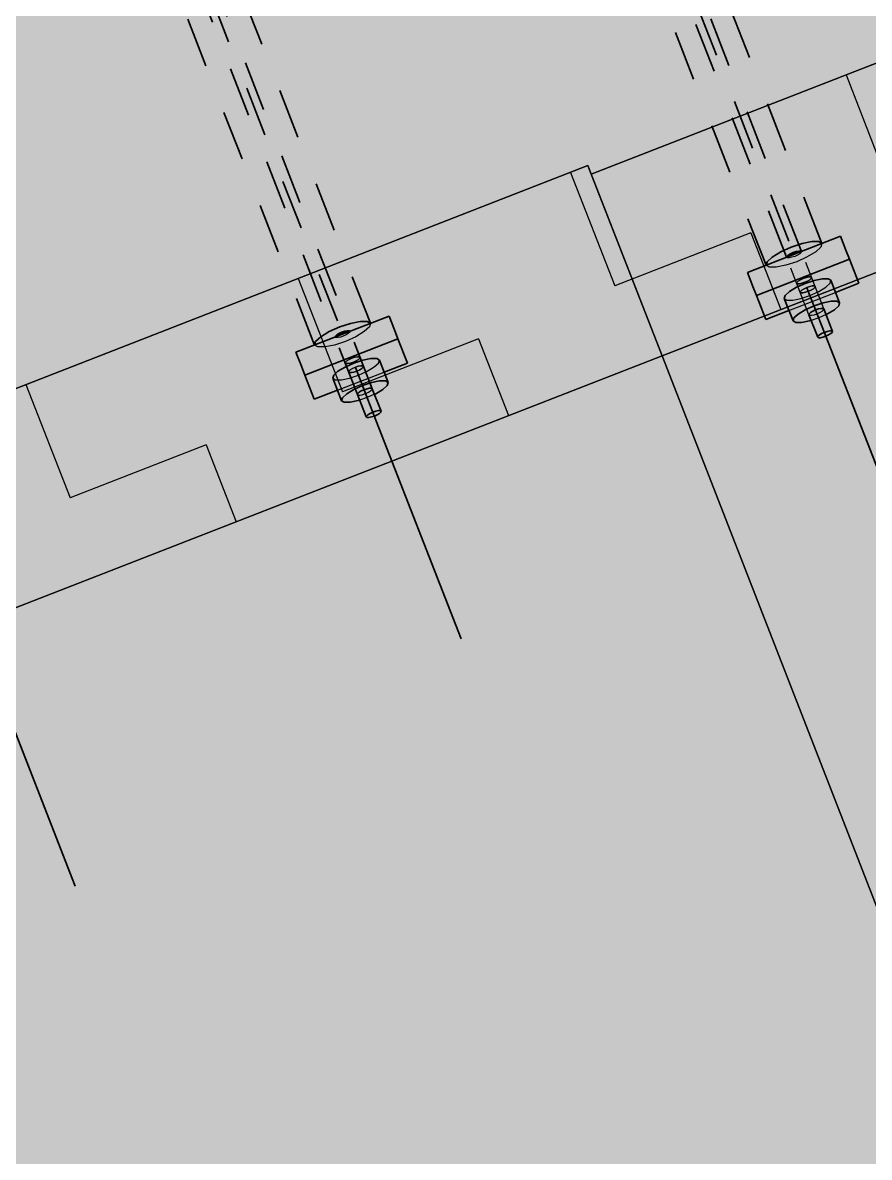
# Model space of a CAD drawing. Header units: metres. Extents: x 2688466 to 2688595, y 1221626 to 1221756.
# Drawn here: x 2688517.842 to 2688519.537, y 1221711.459 to 1221713.73 of the extents above; entities that cross this region are included whole.
import ezdxf

# ---------------------------------------------------------------- set-up
doc = ezdxf.new("R2010")
doc.units = ezdxf.units.M
doc.linetypes.add('AUSGEZOGEN', pattern=[0])
doc.linetypes.add('VERDECKT2_S2', pattern=[0.15, 0.1, -0.05])
for name, color, linetype, lineweight in [('Beton Ansicht', 7, 'AUSGEZOGEN', 35), ('Schnittbeschriftung', 7, 'AUSGEZOGEN', 50), ('Standard', 7, 'AUSGEZOGEN', 13)]:
    doc.layers.add(name, color=color, linetype=linetype, lineweight=lineweight)

msp = doc.modelspace()

# ---------------------------------------------------------------- hatches: boundary and pattern name
at = {"layer": 'Beton Ansicht', "linetype": 'AUSGEZOGEN', "lineweight": 13, "true_color": 0x3c1e69, "transparency": 33554687}
for points in [[(2688519.49, 1221713.2748), (2688519.4792, 1221713.3027), (2688519.2928, 1221713.2301), (2688519.3036, 1221713.2022)], [(2688519.3036, 1221713.2022), (2688519.3107, 1221713.1842), (2688519.497, 1221713.2568), (2688519.49, 1221713.2748)], [(2688519.3107, 1221713.1842), (2688519.3294, 1221713.136), (2688519.376, 1221713.1542), (2688519.3666, 1221713.1783), (2688519.3684, 1221713.1843), (2688519.377, 1221713.1921), (2688519.3911, 1221713.2006), (2688519.4085, 1221713.2085), (2688519.4267, 1221713.2145), (2688519.4429, 1221713.2178), (2688519.4545, 1221713.2178), (2688519.4598, 1221713.2146), (2688519.4692, 1221713.1904), (2688519.5158, 1221713.2086), (2688519.497, 1221713.2568)], [(2688518.5862, 1221713.1152), (2688518.5753, 1221713.143), (2688518.389, 1221713.0704), (2688518.3998, 1221713.0426)], [(2688518.3998, 1221713.0426), (2688518.4068, 1221713.0246), (2688518.5932, 1221713.0972), (2688518.5862, 1221713.1152)], [(2688518.4068, 1221713.0246), (2688518.4256, 1221712.9764), (2688518.4722, 1221712.9945), (2688518.4628, 1221713.0186), (2688518.4646, 1221713.0246), (2688518.4731, 1221713.0325), (2688518.4872, 1221713.041), (2688518.5047, 1221713.0488), (2688518.5229, 1221713.0549), (2688518.539, 1221713.0581), (2688518.5506, 1221713.0582), (2688518.556, 1221713.0549), (2688518.5654, 1221713.0308), (2688518.612, 1221713.0489), (2688518.5932, 1221713.0972)]]:
    msp.add_hatch(color=199, dxfattribs=at).paths.add_polyline_path(points)
at = {"layer": 'Beton Ansicht', "linetype": 'AUSGEZOGEN', "lineweight": 13, "transparency": 33554687}
for points in [[(2688519.3716, 1221713.2625), (2688519.3711, 1221713.2606), (2688519.3722, 1221713.261)], [(2688519.3744, 1221713.265), (2688519.3716, 1221713.2625), (2688519.3722, 1221713.261), (2688519.3754, 1221713.2623)], [(2688519.3789, 1221713.2677), (2688519.3744, 1221713.265), (2688519.3754, 1221713.2623), (2688519.3803, 1221713.2642)], [(2688519.3845, 1221713.2702), (2688519.3789, 1221713.2677), (2688519.3803, 1221713.2642), (2688519.386, 1221713.2664)], [(2688519.3903, 1221713.2722), (2688519.3845, 1221713.2702), (2688519.386, 1221713.2664), (2688519.3917, 1221713.2686)], [(2688519.3955, 1221713.2732), (2688519.3903, 1221713.2722), (2688519.3917, 1221713.2686), (2688519.3965, 1221713.2705)], [(2688519.3992, 1221713.2732), (2688519.3955, 1221713.2732), (2688519.3965, 1221713.2705), (2688519.3998, 1221713.2718)], [(2688519.4009, 1221713.2722), (2688519.3992, 1221713.2732), (2688519.3998, 1221713.2718)], [(2688519.4261, 1221713.1635), (2688519.4442, 1221713.1695), (2688519.4267, 1221713.2145), (2688519.4085, 1221713.2085)], [(2688519.4442, 1221713.1695), (2688519.4604, 1221713.1728), (2688519.4429, 1221713.2178), (2688519.4267, 1221713.2145)], [(2688519.4604, 1221713.1728), (2688519.472, 1221713.1728), (2688519.4545, 1221713.2178), (2688519.4429, 1221713.2178)], [(2688519.472, 1221713.1728), (2688519.4773, 1221713.1696), (2688519.4598, 1221713.2146), (2688519.4545, 1221713.2178)], [(2688519.3859, 1221713.1393), (2688519.3945, 1221713.1471), (2688519.377, 1221713.1921), (2688519.3684, 1221713.1843)], [(2688519.3945, 1221713.1471), (2688519.4086, 1221713.1556), (2688519.3911, 1221713.2006), (2688519.377, 1221713.1921)], [(2688519.4086, 1221713.1556), (2688519.4261, 1221713.1635), (2688519.4085, 1221713.2085), (2688519.3911, 1221713.2006)], [(2688519.3842, 1221713.1333), (2688519.3859, 1221713.1393), (2688519.3684, 1221713.1843), (2688519.3666, 1221713.1783)], [(2688519.4529, 1221713.1472), (2688519.467, 1221713.1557), (2688519.4756, 1221713.1636), (2688519.4773, 1221713.1696), (2688519.472, 1221713.1728), (2688519.4604, 1221713.1728), (2688519.4442, 1221713.1695), (2688519.4261, 1221713.1635), (2688519.4086, 1221713.1556), (2688519.3945, 1221713.1471), (2688519.3859, 1221713.1393), (2688519.3842, 1221713.1333), (2688519.3895, 1221713.13), (2688519.4011, 1221713.1301), (2688519.4173, 1221713.1333), (2688519.4202, 1221713.1343), (2688519.4158, 1221713.1456), (2688519.4164, 1221713.1475), (2688519.4191, 1221713.15), (2688519.4237, 1221713.1528), (2688519.4293, 1221713.1553), (2688519.4351, 1221713.1572), (2688519.4402, 1221713.1582), (2688519.444, 1221713.1583), (2688519.4457, 1221713.1572), (2688519.4501, 1221713.1459)], [(2688519.4334, 1221713.1006), (2688519.4339, 1221713.1025), (2688519.4164, 1221713.1475), (2688519.4158, 1221713.1456)], [(2688519.4339, 1221713.1025), (2688519.4367, 1221713.105), (2688519.4191, 1221713.15), (2688519.4164, 1221713.1475)], [(2688519.4367, 1221713.105), (2688519.4412, 1221713.1078), (2688519.4237, 1221713.1528), (2688519.4191, 1221713.15)], [(2688519.4412, 1221713.1078), (2688519.4468, 1221713.1103), (2688519.4293, 1221713.1553), (2688519.4237, 1221713.1528)], [(2688519.4468, 1221713.1103), (2688519.4526, 1221713.1122), (2688519.4351, 1221713.1572), (2688519.4293, 1221713.1553)], [(2688519.4526, 1221713.1122), (2688519.4578, 1221713.1132), (2688519.4402, 1221713.1582), (2688519.4351, 1221713.1572)], [(2688519.4578, 1221713.1132), (2688519.4615, 1221713.1133), (2688519.444, 1221713.1583), (2688519.4402, 1221713.1582)], [(2688519.4615, 1221713.1133), (2688519.4632, 1221713.1122), (2688519.4457, 1221713.1572), (2688519.444, 1221713.1583)], [(2688518.4678, 1221713.1029), (2688518.4672, 1221713.1009), (2688518.4684, 1221713.1014)], [(2688518.4705, 1221713.1054), (2688518.4678, 1221713.1029), (2688518.4684, 1221713.1014), (2688518.4716, 1221713.1026)], [(2688518.4751, 1221713.1081), (2688518.4705, 1221713.1054), (2688518.4716, 1221713.1026), (2688518.4764, 1221713.1045)], [(2688518.4806, 1221713.1106), (2688518.4751, 1221713.1081), (2688518.4764, 1221713.1045), (2688518.4821, 1221713.1067)], [(2688518.4865, 1221713.1125), (2688518.4806, 1221713.1106), (2688518.4821, 1221713.1067), (2688518.4879, 1221713.109)], [(2688518.4916, 1221713.1136), (2688518.4865, 1221713.1125), (2688518.4879, 1221713.109), (2688518.4927, 1221713.1108)], [(2688518.4953, 1221713.1136), (2688518.4916, 1221713.1136), (2688518.4927, 1221713.1108), (2688518.4959, 1221713.1121)], [(2688518.4971, 1221713.1125), (2688518.4953, 1221713.1136), (2688518.4959, 1221713.1121)], [(2688519.4599, 1221713.1078), (2688519.4626, 1221713.1103), (2688519.4632, 1221713.1122), (2688519.4615, 1221713.1133), (2688519.4578, 1221713.1132), (2688519.4526, 1221713.1122), (2688519.4468, 1221713.1103), (2688519.4412, 1221713.1078), (2688519.4367, 1221713.105), (2688519.4339, 1221713.1025), (2688519.4334, 1221713.1006), (2688519.4351, 1221713.0996), (2688519.4388, 1221713.0996), (2688519.444, 1221713.1006), (2688519.4498, 1221713.1026), (2688519.4554, 1221713.1051)], [(2688518.5222, 1221713.0038), (2688518.5404, 1221713.0099), (2688518.5229, 1221713.0549), (2688518.5047, 1221713.0488)], [(2688518.5404, 1221713.0099), (2688518.5565, 1221713.0131), (2688518.539, 1221713.0581), (2688518.5229, 1221713.0549)], [(2688518.5565, 1221713.0131), (2688518.5682, 1221713.0131), (2688518.5506, 1221713.0582), (2688518.539, 1221713.0581)], [(2688518.5682, 1221713.0131), (2688518.5735, 1221713.0099), (2688518.556, 1221713.0549), (2688518.5506, 1221713.0582)], [(2688518.4821, 1221712.9796), (2688518.4907, 1221712.9875), (2688518.4731, 1221713.0325), (2688518.4646, 1221713.0246)], [(2688518.4907, 1221712.9875), (2688518.5048, 1221712.996), (2688518.4872, 1221713.041), (2688518.4731, 1221713.0325)], [(2688518.5048, 1221712.996), (2688518.5222, 1221713.0038), (2688518.5047, 1221713.0488), (2688518.4872, 1221713.041)], [(2688518.4803, 1221712.9736), (2688518.4821, 1221712.9796), (2688518.4646, 1221713.0246), (2688518.4628, 1221713.0186)], [(2688518.5491, 1221712.9876), (2688518.5632, 1221712.9961), (2688518.5718, 1221713.0039), (2688518.5735, 1221713.0099), (2688518.5682, 1221713.0131), (2688518.5565, 1221713.0131), (2688518.5404, 1221713.0099), (2688518.5222, 1221713.0038), (2688518.5048, 1221712.996), (2688518.4907, 1221712.9875), (2688518.4821, 1221712.9796), (2688518.4803, 1221712.9736), (2688518.4857, 1221712.9704), (2688518.4973, 1221712.9704), (2688518.5134, 1221712.9737), (2688518.5164, 1221712.9747), (2688518.512, 1221712.986), (2688518.5126, 1221712.9879), (2688518.5153, 1221712.9904), (2688518.5198, 1221712.9931), (2688518.5254, 1221712.9956), (2688518.5312, 1221712.9976), (2688518.5364, 1221712.9986), (2688518.5401, 1221712.9986), (2688518.5418, 1221712.9976), (2688518.5462, 1221712.9863)], [(2688518.5295, 1221712.941), (2688518.5301, 1221712.9429), (2688518.5126, 1221712.9879), (2688518.512, 1221712.986)], [(2688518.5301, 1221712.9429), (2688518.5328, 1221712.9454), (2688518.5153, 1221712.9904), (2688518.5126, 1221712.9879)], [(2688518.5328, 1221712.9454), (2688518.5374, 1221712.9481), (2688518.5198, 1221712.9931), (2688518.5153, 1221712.9904)], [(2688518.5374, 1221712.9481), (2688518.5429, 1221712.9506), (2688518.5254, 1221712.9956), (2688518.5198, 1221712.9931)], [(2688518.5429, 1221712.9506), (2688518.5488, 1221712.9526), (2688518.5312, 1221712.9976), (2688518.5254, 1221712.9956)], [(2688518.5488, 1221712.9526), (2688518.5539, 1221712.9536), (2688518.5364, 1221712.9986), (2688518.5312, 1221712.9976)], [(2688518.5539, 1221712.9536), (2688518.5576, 1221712.9536), (2688518.5401, 1221712.9986), (2688518.5364, 1221712.9986)], [(2688518.5576, 1221712.9536), (2688518.5594, 1221712.9526), (2688518.5418, 1221712.9976), (2688518.5401, 1221712.9986)], [(2688518.5561, 1221712.9481), (2688518.5588, 1221712.9507), (2688518.5594, 1221712.9526), (2688518.5576, 1221712.9536), (2688518.5539, 1221712.9536), (2688518.5488, 1221712.9526), (2688518.5429, 1221712.9506), (2688518.5374, 1221712.9481), (2688518.5328, 1221712.9454), (2688518.5301, 1221712.9429), (2688518.5295, 1221712.941), (2688518.5313, 1221712.9399), (2688518.535, 1221712.9399), (2688518.5401, 1221712.941), (2688518.546, 1221712.9429), (2688518.5515, 1221712.9454)]]:
    msp.add_hatch(color=5, dxfattribs=at).paths.add_polyline_path(points)
at = {"layer": 'Standard', "linetype": 'AUSGEZOGEN', "lineweight": 13, "transparency": 33554559}
h = msp.add_hatch(color=7, dxfattribs=at)
h.set_gradient(color1=(199, 199, 199), color2=(199, 199, 199), one_color=1)
h.paths.add_polyline_path([(2688516.9965, 1221714.3283), (2688517.5559, 1221712.8921), (2688518.9734, 1221713.4442), (2688518.98, 1221713.4274), (2688526.7794, 1221716.4649), (2688526.2135, 1221717.9179)], flags=0)
at = {"layer": 'Standard', "linetype": 'AUSGEZOGEN', "lineweight": 25, "transparency": 33554687}
h = msp.add_hatch(dxfattribs=at)
h.set_pattern_fill('MUSTER', scale=0.2925, angle=201.28, style=0, pattern_type=2)
h.set_pattern_definition([(201.28, (2688527.7112, 1221730.39757), (-0.166401, -0.3787126), [0.2925, -0.2925]), (291.28, (2688527.7112, 1221730.39757), (0.3787126, -0.166401), [0.2925, -0.2925])])
h.paths.add_polyline_path([(2688517.3233, 1221712.3629), (2688526.9211, 1221716.1008), (2688526.7794, 1221716.4649), (2688518.98, 1221713.4274), (2688518.9734, 1221713.4442), (2688517.5559, 1221712.8921)], flags=0)
at = {"layer": 'Standard', "linetype": 'AUSGEZOGEN', "lineweight": 13, "transparency": 33554559}
h = msp.add_hatch(color=7, dxfattribs=at)
h.set_gradient(color1=(140, 255, 140), color2=(140, 255, 140), one_color=1)
h.paths.add_polyline_path([(2688518.98, 1221713.4274), (2688519.1218, 1221713.0633), (2688526.9211, 1221716.1008), (2688526.7794, 1221716.4649)], flags=0)
h = msp.add_hatch(color=7, dxfattribs=at)
h.set_gradient(color1=(199, 199, 199), color2=(199, 199, 199), one_color=1)
h.paths.add_polyline_path([(2688519.1218, 1221713.0633), (2688520.3447, 1221709.9231), (2688528.1442, 1221712.9605), (2688526.9211, 1221716.1008)], flags=0)
at = {"layer": 'Standard', "linetype": 'AUSGEZOGEN', "lineweight": 13, "transparency": 33554687}
h = msp.add_hatch(color=252, dxfattribs=at)
h.paths.add_polyline_path([(2688517.3233, 1221712.3629), (2688516.5431, 1221714.3663), (2688510.626, 1221712.0619), (2688510.3611, 1221712.7419), (2688509.0473, 1221712.2303), (2688511.3151, 1221706.4067), (2688520.3447, 1221709.9231), (2688519.1218, 1221713.0633)])
h.paths.add_polyline_path([(2688516.0507, 1221713.316), (2688517.0705, 1221710.6976), (2688514.8154, 1221709.8193), (2688513.7957, 1221712.4378)], flags=16)
at = {"layer": 'Standard', "linetype": 'AUSGEZOGEN', "lineweight": 13, "transparency": 33554559}
h = msp.add_hatch(color=7, dxfattribs=at)
h.set_gradient(color1=(140, 255, 140), color2=(140, 255, 140), one_color=1)
h.paths.add_polyline_path([(2688517.3233, 1221712.3629), (2688519.1218, 1221713.0633), (2688518.9734, 1221713.4442), (2688517.5559, 1221712.8921)], flags=0)

# ---------------------------------------------------------------- linework, layer by layer
at = {"layer": 'Beton Ansicht', "linetype": 'VERDECKT2_S2', "lineweight": 35, "transparency": 33554687}
for p, q in [((2688519.4483, 1221713.1064), (2688517.1075, 1221719.1169)), ((2688518.5444, 1221712.9468), (2688516.2036, 1221718.9572)), ((2688519.4009, 1221713.2722), (2688517.2976, 1221718.6726)), ((2688519.3711, 1221713.2606), (2688517.2678, 1221718.661)), ((2688518.5418, 1221712.9976), (2688516.3938, 1221718.513)), ((2688518.512, 1221712.986), (2688516.364, 1221718.5014)), ((2688519.4419, 1221713.2882), (2688518.782, 1221714.9825)), ((2688519.3301, 1221713.2446), (2688518.6702, 1221714.939)), ((2688518.5381, 1221713.1285), (2688517.8447, 1221714.9088)), ((2688518.4262, 1221713.085), (2688517.7329, 1221714.8653))]:
    msp.add_line(p, q, dxfattribs=at)
at = {"layer": 'Beton Ansicht', "linetype": 'AUSGEZOGEN', "lineweight": 35, "transparency": 33554687}
for p, q in [((2688519.2928, 1221713.2301), (2688519.4792, 1221713.3027)), ((2688519.3803, 1221713.2809), (2688519.4022, 1221713.2881)), ((2688519.4022, 1221713.2881), (2688519.4215, 1221713.292)), ((2688519.4215, 1221713.292), (2688519.4355, 1221713.292)), ((2688519.4355, 1221713.292), (2688519.4419, 1221713.2882)), ((2688519.49, 1221713.2748), (2688519.4792, 1221713.3027)), ((2688519.3322, 1221713.2518), (2688519.3425, 1221713.2612)), ((2688519.3425, 1221713.2612), (2688519.3594, 1221713.2714)), ((2688519.3594, 1221713.2714), (2688519.3803, 1221713.2809)), ((2688519.3711, 1221713.2606), (2688519.3716, 1221713.2625)), ((2688519.3716, 1221713.2625), (2688519.3744, 1221713.265)), ((2688519.3744, 1221713.265), (2688519.3789, 1221713.2677)), ((2688519.3789, 1221713.2677), (2688519.3845, 1221713.2702)), ((2688519.3845, 1221713.2702), (2688519.3903, 1221713.2722)), ((2688519.3903, 1221713.2722), (2688519.3955, 1221713.2732)), ((2688519.3955, 1221713.2732), (2688519.3992, 1221713.2732)), ((2688519.3992, 1221713.2732), (2688519.4009, 1221713.2722)), ((2688519.49, 1221713.2748), (2688519.497, 1221713.2568)), ((2688519.497, 1221713.2568), (2688519.3107, 1221713.1842)), ((2688519.3301, 1221713.2446), (2688519.3322, 1221713.2518)), ((2688519.5158, 1221713.2086), (2688519.497, 1221713.2568)), ((2688519.2928, 1221713.2301), (2688519.3036, 1221713.2022)), ((2688519.4267, 1221713.2145), (2688519.4085, 1221713.2085)), ((2688519.4429, 1221713.2178), (2688519.4267, 1221713.2145)), ((2688519.4545, 1221713.2178), (2688519.4429, 1221713.2178)), ((2688519.4598, 1221713.2146), (2688519.4545, 1221713.2178)), ((2688519.4598, 1221713.2146), (2688519.4773, 1221713.1696)), ((2688519.3036, 1221713.2022), (2688519.3107, 1221713.1842)), ((2688519.377, 1221713.1921), (2688519.3684, 1221713.1843)), ((2688519.3911, 1221713.2006), (2688519.377, 1221713.1921)), ((2688519.4085, 1221713.2085), (2688519.3911, 1221713.2006)), ((2688519.4692, 1221713.1904), (2688519.5158, 1221713.2086)), ((2688519.3107, 1221713.1842), (2688519.3294, 1221713.136)), ((2688519.3684, 1221713.1843), (2688519.3666, 1221713.1783)), ((2688519.3666, 1221713.1783), (2688519.3842, 1221713.1333)), ((2688519.4261, 1221713.1635), (2688519.4442, 1221713.1695)), ((2688519.4442, 1221713.1695), (2688519.4604, 1221713.1728)), ((2688519.4604, 1221713.1728), (2688519.472, 1221713.1728)), ((2688519.472, 1221713.1728), (2688519.4773, 1221713.1696)), ((2688519.4773, 1221713.1696), (2688519.4756, 1221713.1636)), ((2688519.3294, 1221713.136), (2688519.376, 1221713.1542)), ((2688519.3859, 1221713.1393), (2688519.3945, 1221713.1471)), ((2688519.3945, 1221713.1471), (2688519.4086, 1221713.1556)), ((2688519.4086, 1221713.1556), (2688519.4261, 1221713.1635)), ((2688519.4164, 1221713.1475), (2688519.4158, 1221713.1456)), ((2688519.4334, 1221713.1006), (2688519.4158, 1221713.1456)), ((2688519.4191, 1221713.15), (2688519.4164, 1221713.1475)), ((2688519.4237, 1221713.1528), (2688519.4191, 1221713.15)), ((2688519.4293, 1221713.1553), (2688519.4237, 1221713.1528)), ((2688519.4351, 1221713.1572), (2688519.4293, 1221713.1553)), ((2688519.4402, 1221713.1582), (2688519.4351, 1221713.1572)), ((2688519.444, 1221713.1583), (2688519.4402, 1221713.1582)), ((2688519.4457, 1221713.1572), (2688519.444, 1221713.1583)), ((2688519.4632, 1221713.1122), (2688519.4457, 1221713.1572)), ((2688519.4529, 1221713.1472), (2688519.4501, 1221713.1459)), ((2688519.467, 1221713.1557), (2688519.4529, 1221713.1472)), ((2688519.4756, 1221713.1636), (2688519.467, 1221713.1557)), ((2688518.389, 1221713.0704), (2688518.5753, 1221713.143)), ((2688518.4765, 1221713.1212), (2688518.4983, 1221713.1284)), ((2688518.4983, 1221713.1284), (2688518.5177, 1221713.1324)), ((2688518.5177, 1221713.1324), (2688518.5316, 1221713.1324)), ((2688518.5316, 1221713.1324), (2688518.5381, 1221713.1285)), ((2688518.5862, 1221713.1152), (2688518.5753, 1221713.143)), ((2688519.3842, 1221713.1333), (2688519.3859, 1221713.1393)), ((2688519.3895, 1221713.13), (2688519.3842, 1221713.1333)), ((2688519.4011, 1221713.1301), (2688519.3895, 1221713.13)), ((2688519.4173, 1221713.1333), (2688519.4011, 1221713.1301)), ((2688519.4202, 1221713.1343), (2688519.4173, 1221713.1333)), ((2688518.4283, 1221713.0922), (2688518.4386, 1221713.1016)), ((2688518.4386, 1221713.1016), (2688518.4555, 1221713.1118)), ((2688518.4555, 1221713.1118), (2688518.4765, 1221713.1212)), ((2688518.4672, 1221713.1009), (2688518.4678, 1221713.1029)), ((2688518.4678, 1221713.1029), (2688518.4705, 1221713.1054)), ((2688518.4705, 1221713.1054), (2688518.4751, 1221713.1081)), ((2688518.4751, 1221713.1081), (2688518.4806, 1221713.1106)), ((2688518.4806, 1221713.1106), (2688518.4865, 1221713.1125)), ((2688518.4865, 1221713.1125), (2688518.4916, 1221713.1136)), ((2688518.4916, 1221713.1136), (2688518.4953, 1221713.1136)), ((2688518.4953, 1221713.1136), (2688518.4971, 1221713.1125)), ((2688518.5862, 1221713.1152), (2688518.5932, 1221713.0972)), ((2688519.4334, 1221713.1006), (2688519.4339, 1221713.1025)), ((2688519.4351, 1221713.0996), (2688519.4334, 1221713.1006)), ((2688519.4339, 1221713.1025), (2688519.4367, 1221713.105)), ((2688519.4388, 1221713.0996), (2688519.4351, 1221713.0996)), ((2688519.4367, 1221713.105), (2688519.4412, 1221713.1078)), ((2688519.444, 1221713.1006), (2688519.4388, 1221713.0996)), ((2688519.4412, 1221713.1078), (2688519.4468, 1221713.1103)), ((2688519.4498, 1221713.1026), (2688519.444, 1221713.1006)), ((2688519.4468, 1221713.1103), (2688519.4526, 1221713.1122)), ((2688519.6236, 1221712.6564), (2688519.4483, 1221713.1064)), ((2688519.4554, 1221713.1051), (2688519.4498, 1221713.1026)), ((2688519.4526, 1221713.1122), (2688519.4578, 1221713.1132)), ((2688519.4599, 1221713.1078), (2688519.4554, 1221713.1051)), ((2688519.4578, 1221713.1132), (2688519.4615, 1221713.1133)), ((2688519.4626, 1221713.1103), (2688519.4599, 1221713.1078)), ((2688519.4615, 1221713.1133), (2688519.4632, 1221713.1122)), ((2688519.4632, 1221713.1122), (2688519.4626, 1221713.1103)), ((2688518.5932, 1221713.0972), (2688518.4068, 1221713.0246)), ((2688518.4262, 1221713.085), (2688518.4283, 1221713.0922)), ((2688518.612, 1221713.0489), (2688518.5932, 1221713.0972)), ((2688518.389, 1221713.0704), (2688518.3998, 1221713.0426)), ((2688518.5229, 1221713.0549), (2688518.5047, 1221713.0488)), ((2688518.539, 1221713.0581), (2688518.5229, 1221713.0549)), ((2688518.5506, 1221713.0582), (2688518.539, 1221713.0581)), ((2688518.556, 1221713.0549), (2688518.5506, 1221713.0582)), ((2688518.556, 1221713.0549), (2688518.5735, 1221713.0099)), ((2688518.3998, 1221713.0426), (2688518.4068, 1221713.0246)), ((2688518.4731, 1221713.0325), (2688518.4646, 1221713.0246)), ((2688518.4872, 1221713.041), (2688518.4731, 1221713.0325)), ((2688518.5047, 1221713.0488), (2688518.4872, 1221713.041)), ((2688518.5654, 1221713.0308), (2688518.612, 1221713.0489)), ((2688518.4068, 1221713.0246), (2688518.4256, 1221712.9764)), ((2688518.4646, 1221713.0246), (2688518.4628, 1221713.0186)), ((2688518.4628, 1221713.0186), (2688518.4803, 1221712.9736)), ((2688518.5222, 1221713.0038), (2688518.5404, 1221713.0099)), ((2688518.5404, 1221713.0099), (2688518.5565, 1221713.0131)), ((2688518.5565, 1221713.0131), (2688518.5682, 1221713.0131)), ((2688518.5682, 1221713.0131), (2688518.5735, 1221713.0099)), ((2688518.5735, 1221713.0099), (2688518.5718, 1221713.0039)), ((2688518.4256, 1221712.9764), (2688518.4722, 1221712.9945)), ((2688518.4821, 1221712.9796), (2688518.4907, 1221712.9875)), ((2688518.4907, 1221712.9875), (2688518.5048, 1221712.996)), ((2688518.5048, 1221712.996), (2688518.5222, 1221713.0038)), ((2688518.5126, 1221712.9879), (2688518.512, 1221712.986)), ((2688518.5295, 1221712.941), (2688518.512, 1221712.986)), ((2688518.5153, 1221712.9904), (2688518.5126, 1221712.9879)), ((2688518.5198, 1221712.9931), (2688518.5153, 1221712.9904)), ((2688518.5254, 1221712.9956), (2688518.5198, 1221712.9931)), ((2688518.5312, 1221712.9976), (2688518.5254, 1221712.9956)), ((2688518.5364, 1221712.9986), (2688518.5312, 1221712.9976)), ((2688518.5401, 1221712.9986), (2688518.5364, 1221712.9986)), ((2688518.5418, 1221712.9976), (2688518.5401, 1221712.9986)), ((2688518.5594, 1221712.9526), (2688518.5418, 1221712.9976)), ((2688518.5491, 1221712.9876), (2688518.5462, 1221712.9863)), ((2688518.5632, 1221712.9961), (2688518.5491, 1221712.9876)), ((2688518.5718, 1221713.0039), (2688518.5632, 1221712.9961)), ((2688518.4803, 1221712.9736), (2688518.4821, 1221712.9796)), ((2688518.4857, 1221712.9704), (2688518.4803, 1221712.9736)), ((2688518.4973, 1221712.9704), (2688518.4857, 1221712.9704)), ((2688518.5134, 1221712.9737), (2688518.4973, 1221712.9704)), ((2688518.5164, 1221712.9747), (2688518.5134, 1221712.9737)), ((2688518.5295, 1221712.941), (2688518.5301, 1221712.9429)), ((2688518.5313, 1221712.9399), (2688518.5295, 1221712.941)), ((2688518.5301, 1221712.9429), (2688518.5328, 1221712.9454)), ((2688518.5328, 1221712.9454), (2688518.5374, 1221712.9481)), ((2688518.5401, 1221712.941), (2688518.535, 1221712.9399)), ((2688518.5374, 1221712.9481), (2688518.5429, 1221712.9506)), ((2688518.546, 1221712.9429), (2688518.5401, 1221712.941)), ((2688518.5429, 1221712.9506), (2688518.5488, 1221712.9526)), ((2688518.7197, 1221712.4967), (2688518.5444, 1221712.9468)), ((2688518.5515, 1221712.9454), (2688518.546, 1221712.9429)), ((2688518.5488, 1221712.9526), (2688518.5539, 1221712.9536)), ((2688518.5561, 1221712.9481), (2688518.5515, 1221712.9454)), ((2688518.5539, 1221712.9536), (2688518.5576, 1221712.9536)), ((2688518.5588, 1221712.9507), (2688518.5561, 1221712.9481)), ((2688518.5576, 1221712.9536), (2688518.5594, 1221712.9526)), ((2688518.5594, 1221712.9526), (2688518.5588, 1221712.9507)), ((2688518.535, 1221712.9399), (2688518.5313, 1221712.9399)), ((2688517.9468, 1221712.0017), (2688517.7715, 1221712.4518))]:
    msp.add_line(p, q, dxfattribs=at)
at = {"layer": 'Beton Ansicht', "linetype": 'VERDECKT2_S2', "lineweight": 25, "transparency": 33554687}
for p, q in [((2688519.4419, 1221713.2882), (2688519.4398, 1221713.281)), ((2688519.3728, 1221713.2595), (2688519.3711, 1221713.2606)), ((2688519.4158, 1221713.1456), (2688519.3711, 1221713.2606)), ((2688519.3765, 1221713.2596), (2688519.3728, 1221713.2595)), ((2688519.3817, 1221713.2606), (2688519.3765, 1221713.2596)), ((2688519.3875, 1221713.2625), (2688519.3817, 1221713.2606)), ((2688519.3931, 1221713.265), (2688519.3875, 1221713.2625)), ((2688519.4126, 1221713.2613), (2688519.3916, 1221713.2519)), ((2688519.3976, 1221713.2678), (2688519.3931, 1221713.265)), ((2688519.4003, 1221713.2703), (2688519.3976, 1221713.2678)), ((2688519.4009, 1221713.2722), (2688519.4003, 1221713.2703)), ((2688519.4457, 1221713.1572), (2688519.4009, 1221713.2722)), ((2688519.4295, 1221713.2716), (2688519.4126, 1221713.2613)), ((2688519.4398, 1221713.281), (2688519.4295, 1221713.2716)), ((2688519.3365, 1221713.2407), (2688519.3301, 1221713.2446)), ((2688519.3504, 1221713.2408), (2688519.3365, 1221713.2407)), ((2688519.3698, 1221713.2447), (2688519.3504, 1221713.2408)), ((2688519.3916, 1221713.2519), (2688519.3698, 1221713.2447)), ((2688519.3946, 1221713.213), (2688519.3919, 1221713.2105)), ((2688519.3919, 1221713.2105), (2688519.3946, 1221713.213)), ((2688519.3991, 1221713.2158), (2688519.3946, 1221713.213)), ((2688519.3946, 1221713.213), (2688519.3991, 1221713.2158)), ((2688519.4047, 1221713.2183), (2688519.3991, 1221713.2158)), ((2688519.3991, 1221713.2158), (2688519.4047, 1221713.2183)), ((2688519.4105, 1221713.2202), (2688519.4047, 1221713.2183)), ((2688519.4047, 1221713.2183), (2688519.4105, 1221713.2202)), ((2688519.4077, 1221713.2106), (2688519.4133, 1221713.2131)), ((2688519.4133, 1221713.2131), (2688519.4077, 1221713.2106)), ((2688519.4157, 1221713.2213), (2688519.4105, 1221713.2202)), ((2688519.4105, 1221713.2202), (2688519.4157, 1221713.2213)), ((2688519.4133, 1221713.2131), (2688519.4178, 1221713.2158)), ((2688519.4178, 1221713.2158), (2688519.4133, 1221713.2131)), ((2688519.4194, 1221713.2213), (2688519.4157, 1221713.2213)), ((2688519.4157, 1221713.2213), (2688519.4194, 1221713.2213)), ((2688519.4178, 1221713.2158), (2688519.4206, 1221713.2183)), ((2688519.4206, 1221713.2183), (2688519.4178, 1221713.2158)), ((2688519.4211, 1221713.2202), (2688519.4194, 1221713.2213)), ((2688519.4194, 1221713.2213), (2688519.4211, 1221713.2202)), ((2688519.4206, 1221713.2183), (2688519.4211, 1221713.2202)), ((2688519.4211, 1221713.2202), (2688519.4206, 1221713.2183)), ((2688519.4581, 1221713.2086), (2688519.4598, 1221713.2146)), ((2688519.376, 1221713.1542), (2688519.4692, 1221713.1904)), ((2688519.3919, 1221713.2105), (2688519.3913, 1221713.2086)), ((2688519.3913, 1221713.2086), (2688519.3919, 1221713.2105)), ((2688519.3913, 1221713.2086), (2688519.393, 1221713.2076)), ((2688519.393, 1221713.2076), (2688519.3913, 1221713.2086)), ((2688519.393, 1221713.2076), (2688519.3967, 1221713.2076)), ((2688519.3967, 1221713.2076), (2688519.393, 1221713.2076)), ((2688519.3967, 1221713.2076), (2688519.4019, 1221713.2086)), ((2688519.4019, 1221713.2086), (2688519.3967, 1221713.2076)), ((2688519.3983, 1221713.1906), (2688519.3989, 1221713.1925)), ((2688519.3989, 1221713.1925), (2688519.3983, 1221713.1906)), ((2688519.4, 1221713.1896), (2688519.3983, 1221713.1906)), ((2688519.3983, 1221713.1906), (2688519.4, 1221713.1896)), ((2688519.3989, 1221713.1925), (2688519.4016, 1221713.195)), ((2688519.4016, 1221713.195), (2688519.3989, 1221713.1925)), ((2688519.4016, 1221713.195), (2688519.4061, 1221713.1978)), ((2688519.4061, 1221713.1978), (2688519.4016, 1221713.195)), ((2688519.4019, 1221713.2086), (2688519.4077, 1221713.2106)), ((2688519.4077, 1221713.2106), (2688519.4019, 1221713.2086)), ((2688519.4089, 1221713.1906), (2688519.4037, 1221713.1896)), ((2688519.4037, 1221713.1896), (2688519.4089, 1221713.1906)), ((2688519.4061, 1221713.1978), (2688519.4117, 1221713.2003)), ((2688519.4117, 1221713.2003), (2688519.4061, 1221713.1978)), ((2688519.4147, 1221713.1926), (2688519.4089, 1221713.1906)), ((2688519.4089, 1221713.1906), (2688519.4147, 1221713.1926)), ((2688519.4117, 1221713.2003), (2688519.4175, 1221713.2022)), ((2688519.4175, 1221713.2022), (2688519.4117, 1221713.2003)), ((2688519.4203, 1221713.1951), (2688519.4147, 1221713.1926)), ((2688519.4147, 1221713.1926), (2688519.4203, 1221713.1951)), ((2688519.4175, 1221713.2022), (2688519.4227, 1221713.2033)), ((2688519.4227, 1221713.2033), (2688519.4175, 1221713.2022)), ((2688519.4179, 1221713.1844), (2688519.4354, 1221713.1922)), ((2688519.4248, 1221713.1978), (2688519.4203, 1221713.1951)), ((2688519.4203, 1221713.1951), (2688519.4248, 1221713.1978)), ((2688519.4227, 1221713.2033), (2688519.4264, 1221713.2033)), ((2688519.4264, 1221713.2033), (2688519.4227, 1221713.2033)), ((2688519.4276, 1221713.2003), (2688519.4248, 1221713.1978)), ((2688519.4248, 1221713.1978), (2688519.4276, 1221713.2003)), ((2688519.4264, 1221713.2033), (2688519.4281, 1221713.2022)), ((2688519.4281, 1221713.2022), (2688519.4264, 1221713.2033)), ((2688519.4281, 1221713.2022), (2688519.4276, 1221713.2003)), ((2688519.4276, 1221713.2003), (2688519.4281, 1221713.2022)), ((2688519.4354, 1221713.1922), (2688519.4495, 1221713.2007)), ((2688519.4495, 1221713.2007), (2688519.4581, 1221713.2086)), ((2688519.3666, 1221713.1783), (2688519.372, 1221713.175)), ((2688519.372, 1221713.175), (2688519.3836, 1221713.1751)), ((2688519.3836, 1221713.1751), (2688519.3997, 1221713.1783)), ((2688519.3997, 1221713.1783), (2688519.4179, 1221713.1844)), ((2688519.4037, 1221713.1896), (2688519.4, 1221713.1896)), ((2688519.4, 1221713.1896), (2688519.4037, 1221713.1896)), ((2688519.4158, 1221713.1456), (2688519.4176, 1221713.1446)), ((2688519.4213, 1221713.1446), (2688519.4264, 1221713.1456)), ((2688519.4264, 1221713.1456), (2688519.4323, 1221713.1476)), ((2688519.4323, 1221713.1476), (2688519.4378, 1221713.1501)), ((2688519.4501, 1221713.1459), (2688519.4355, 1221713.1394)), ((2688519.4378, 1221713.1501), (2688519.4424, 1221713.1528)), ((2688519.4424, 1221713.1528), (2688519.4451, 1221713.1553)), ((2688519.4451, 1221713.1553), (2688519.4457, 1221713.1572)), ((2688518.5381, 1221713.1285), (2688518.536, 1221713.1213)), ((2688519.4176, 1221713.1446), (2688519.4213, 1221713.1446)), ((2688519.4355, 1221713.1394), (2688519.4202, 1221713.1343)), ((2688518.4689, 1221713.0999), (2688518.4672, 1221713.1009)), ((2688518.4727, 1221713.0999), (2688518.4689, 1221713.0999)), ((2688518.4778, 1221713.101), (2688518.4727, 1221713.0999)), ((2688518.4836, 1221713.1029), (2688518.4778, 1221713.101)), ((2688518.4892, 1221713.1054), (2688518.4836, 1221713.1029)), ((2688518.5087, 1221713.1017), (2688518.4878, 1221713.0923)), ((2688518.4938, 1221713.1081), (2688518.4892, 1221713.1054)), ((2688518.4965, 1221713.1106), (2688518.4938, 1221713.1081)), ((2688518.4971, 1221713.1125), (2688518.4965, 1221713.1106)), ((2688518.5257, 1221713.1119), (2688518.5087, 1221713.1017)), ((2688518.536, 1221713.1213), (2688518.5257, 1221713.1119)), ((2688518.4326, 1221713.0811), (2688518.4262, 1221713.085)), ((2688518.4466, 1221713.0811), (2688518.4326, 1221713.0811)), ((2688518.466, 1221713.085), (2688518.4466, 1221713.0811)), ((2688518.4878, 1221713.0923), (2688518.466, 1221713.085)), ((2688518.4953, 1221713.0561), (2688518.4908, 1221713.0534)), ((2688518.4908, 1221713.0534), (2688518.4953, 1221713.0561)), ((2688518.5009, 1221713.0586), (2688518.4953, 1221713.0561)), ((2688518.4953, 1221713.0561), (2688518.5009, 1221713.0586)), ((2688518.5067, 1221713.0606), (2688518.5009, 1221713.0586)), ((2688518.5009, 1221713.0586), (2688518.5067, 1221713.0606)), ((2688518.5119, 1221713.0616), (2688518.5067, 1221713.0606)), ((2688518.5067, 1221713.0606), (2688518.5119, 1221713.0616)), ((2688518.5095, 1221713.0534), (2688518.514, 1221713.0562)), ((2688518.514, 1221713.0562), (2688518.5095, 1221713.0534)), ((2688518.5156, 1221713.0616), (2688518.5119, 1221713.0616)), ((2688518.5119, 1221713.0616), (2688518.5156, 1221713.0616)), ((2688518.514, 1221713.0562), (2688518.5167, 1221713.0587)), ((2688518.5167, 1221713.0587), (2688518.514, 1221713.0562)), ((2688518.5173, 1221713.0606), (2688518.5156, 1221713.0616)), ((2688518.5156, 1221713.0616), (2688518.5173, 1221713.0606)), ((2688518.5167, 1221713.0587), (2688518.5173, 1221713.0606)), ((2688518.5173, 1221713.0606), (2688518.5167, 1221713.0587)), ((2688518.5542, 1221713.0489), (2688518.556, 1221713.0549)), ((2688518.488, 1221713.0509), (2688518.4875, 1221713.049)), ((2688518.4875, 1221713.049), (2688518.488, 1221713.0509)), ((2688518.4875, 1221713.049), (2688518.4892, 1221713.0479)), ((2688518.4892, 1221713.0479), (2688518.4875, 1221713.049)), ((2688518.4908, 1221713.0534), (2688518.488, 1221713.0509)), ((2688518.488, 1221713.0509), (2688518.4908, 1221713.0534)), ((2688518.4892, 1221713.0479), (2688518.4929, 1221713.0479)), ((2688518.4929, 1221713.0479), (2688518.4892, 1221713.0479)), ((2688518.4929, 1221713.0479), (2688518.4981, 1221713.049)), ((2688518.4981, 1221713.049), (2688518.4929, 1221713.0479)), ((2688518.4945, 1221713.031), (2688518.495, 1221713.0329)), ((2688518.495, 1221713.0329), (2688518.4945, 1221713.031)), ((2688518.495, 1221713.0329), (2688518.4978, 1221713.0354)), ((2688518.4978, 1221713.0354), (2688518.495, 1221713.0329)), ((2688518.4978, 1221713.0354), (2688518.5023, 1221713.0381)), ((2688518.5023, 1221713.0381), (2688518.4978, 1221713.0354)), ((2688518.4981, 1221713.049), (2688518.5039, 1221713.0509)), ((2688518.5039, 1221713.0509), (2688518.4981, 1221713.049)), ((2688518.5023, 1221713.0381), (2688518.5079, 1221713.0406)), ((2688518.5079, 1221713.0406), (2688518.5023, 1221713.0381)), ((2688518.5039, 1221713.0509), (2688518.5095, 1221713.0534)), ((2688518.5095, 1221713.0534), (2688518.5039, 1221713.0509)), ((2688518.5109, 1221713.0329), (2688518.5051, 1221713.031)), ((2688518.5051, 1221713.031), (2688518.5109, 1221713.0329)), ((2688518.5079, 1221713.0406), (2688518.5137, 1221713.0426)), ((2688518.5137, 1221713.0426), (2688518.5079, 1221713.0406)), ((2688518.5165, 1221713.0354), (2688518.5109, 1221713.0329)), ((2688518.5109, 1221713.0329), (2688518.5165, 1221713.0354)), ((2688518.5137, 1221713.0426), (2688518.5189, 1221713.0436)), ((2688518.5189, 1221713.0436), (2688518.5137, 1221713.0426)), ((2688518.5141, 1221713.0247), (2688518.5316, 1221713.0326)), ((2688518.521, 1221713.0381), (2688518.5165, 1221713.0354)), ((2688518.5165, 1221713.0354), (2688518.521, 1221713.0381)), ((2688518.5189, 1221713.0436), (2688518.5226, 1221713.0436)), ((2688518.5226, 1221713.0436), (2688518.5189, 1221713.0436)), ((2688518.5237, 1221713.0407), (2688518.521, 1221713.0381)), ((2688518.521, 1221713.0381), (2688518.5237, 1221713.0407)), ((2688518.5226, 1221713.0436), (2688518.5243, 1221713.0426)), ((2688518.5243, 1221713.0426), (2688518.5226, 1221713.0436)), ((2688518.5243, 1221713.0426), (2688518.5237, 1221713.0407)), ((2688518.5237, 1221713.0407), (2688518.5243, 1221713.0426)), ((2688518.5316, 1221713.0326), (2688518.5457, 1221713.0411)), ((2688518.5457, 1221713.0411), (2688518.5542, 1221713.0489)), ((2688518.4628, 1221713.0186), (2688518.4681, 1221713.0154)), ((2688518.4681, 1221713.0154), (2688518.4798, 1221713.0154)), ((2688518.4722, 1221712.9945), (2688518.5654, 1221713.0308)), ((2688518.4798, 1221713.0154), (2688518.4959, 1221713.0187)), ((2688518.4962, 1221713.0299), (2688518.4945, 1221713.031)), ((2688518.4945, 1221713.031), (2688518.4962, 1221713.0299)), ((2688518.4959, 1221713.0187), (2688518.5141, 1221713.0247)), ((2688518.4999, 1221713.0299), (2688518.4962, 1221713.0299)), ((2688518.4962, 1221713.0299), (2688518.4999, 1221713.0299)), ((2688518.5051, 1221713.031), (2688518.4999, 1221713.0299)), ((2688518.4999, 1221713.0299), (2688518.5051, 1221713.031)), ((2688518.512, 1221712.986), (2688518.5137, 1221712.9849)), ((2688518.5174, 1221712.9849), (2688518.5226, 1221712.986)), ((2688518.5226, 1221712.986), (2688518.5284, 1221712.9879)), ((2688518.5284, 1221712.9879), (2688518.534, 1221712.9904)), ((2688518.5462, 1221712.9863), (2688518.5316, 1221712.9797)), ((2688518.534, 1221712.9904), (2688518.5385, 1221712.9931)), ((2688518.5385, 1221712.9931), (2688518.5413, 1221712.9957)), ((2688518.5413, 1221712.9957), (2688518.5418, 1221712.9976)), ((2688518.5137, 1221712.9849), (2688518.5174, 1221712.9849)), ((2688518.5316, 1221712.9797), (2688518.5164, 1221712.9747))]:
    msp.add_line(p, q, dxfattribs=at)
at = {"layer": 'Schnittbeschriftung', "color": 7, "linetype": 'AUSGEZOGEN', "lineweight": 25, "transparency": 33554687}
for points in [[(2688516.9965, 1221714.3283), (2688526.2135, 1221717.9179), (2688526.7794, 1221716.4649), (2688518.98, 1221713.4274), (2688518.9734, 1221713.4442), (2688517.5559, 1221712.8921), (2688516.9965, 1221714.3283)], [(2688518.98, 1221713.4274), (2688526.7794, 1221716.4649), (2688526.9211, 1221716.1008), (2688519.1218, 1221713.0633), (2688518.98, 1221713.4274)], [(2688519.1218, 1221713.0633), (2688526.9211, 1221716.1008), (2688528.1442, 1221712.9605), (2688520.3447, 1221709.9231), (2688519.1218, 1221713.0633)], [(2688516.5431, 1221714.3663), (2688517.3233, 1221712.3629), (2688519.1218, 1221713.0633), (2688520.3447, 1221709.9231), (2688511.3151, 1221706.4067), (2688509.0473, 1221712.2303), (2688510.3611, 1221712.7419), (2688510.626, 1221712.0619), (2688516.5431, 1221714.3663)], [(2688517.3233, 1221712.3629), (2688517.5559, 1221712.8921), (2688518.9734, 1221713.4442), (2688519.1218, 1221713.0633), (2688517.3233, 1221712.3629)]]:
    msp.add_lwpolyline(points, close=True, dxfattribs=at)

doc.saveas('drawing.dxf')
